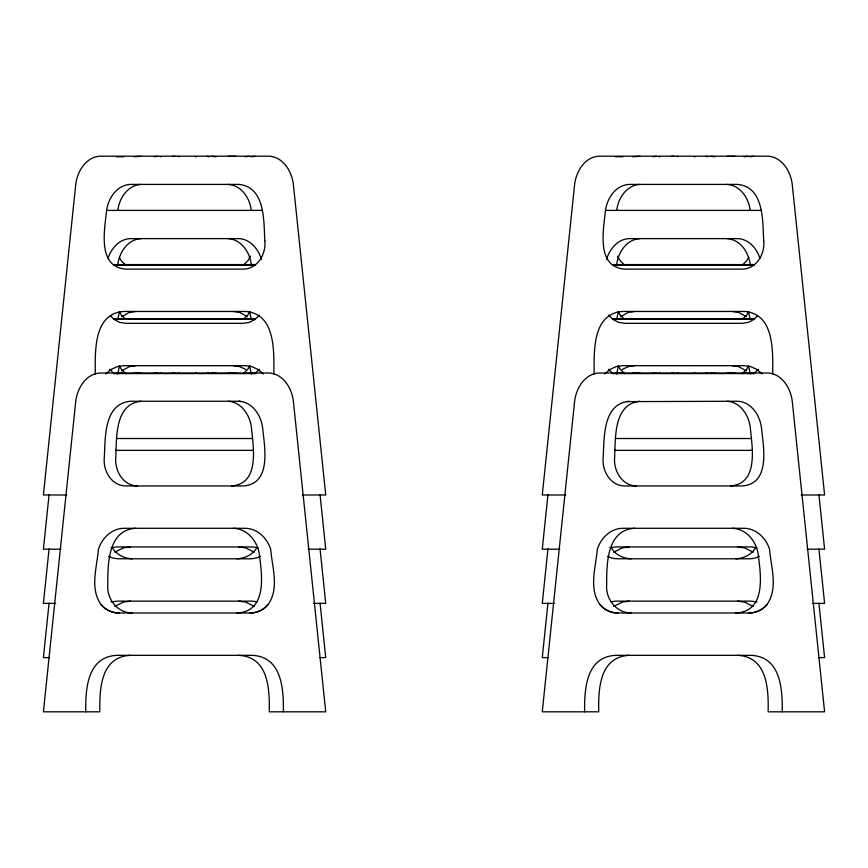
<?xml version="1.0" encoding="UTF-8"?>
<svg xmlns="http://www.w3.org/2000/svg" width="868" height="868" viewBox="0 0 868 868"><rect width="100%" height="100%" fill="white"/><g stroke="black" fill="none" stroke-linecap="round" stroke-linejoin="round"><path stroke-width="1.3" d="M273.832 374.021C273.897 352.332 276.067 313.771 245.59 311.471L123.538 311.471C93.06 313.771 95.23 352.332 95.296 374.021M772.704 374.021C772.77 352.332 774.94 313.771 744.462 311.471L622.41 311.471C591.933 313.771 594.103 352.332 594.168 374.021M85.748 711.814C85.476 688.986 87.158 656.718 116.92 655.34L252.208 655.34C281.97 656.718 283.652 688.986 283.38 711.814M584.62 711.814C584.348 688.986 586.03 656.718 615.792 655.34L751.08 655.34C780.842 656.718 782.524 688.986 782.252 711.814M49.085 494.63L43.4 549.194L60.923 549.194M49.085 548.836L43.4 603.401L55.693 603.401M49.085 603.043L43.4 657.608L49.422 657.608M547.958 494.63L542.272 549.194L559.795 549.194M547.958 548.836L542.272 603.401L554.565 603.401M547.958 603.043L542.272 657.608L548.294 657.608M117.918 210.219C119.176 198.088 127.932 185.09 141.039 184.417M117.712 265.641C118.742 253.12 127.433 239.34 141.039 238.624M117.918 318.632L119.6 311.493M117.712 374.054L119.6 365.699M616.79 210.219C618.049 198.088 626.805 185.09 639.911 184.417M616.584 265.641C617.615 253.12 626.305 239.34 639.911 238.624M616.79 318.632L618.472 311.493M616.584 374.054L618.472 365.699M108.077 258.425C111.082 248.541 119.22 239.091 130.157 238.624L238.971 238.624C250.407 239.101 258.501 249.29 261.507 259.554M606.493 259.554C609.499 249.29 617.593 239.101 629.029 238.624L737.843 238.624C748.78 239.091 756.918 248.541 759.923 258.425M250.483 256.168L247.792 260.856L243.181 265.337M249.81 311.547L247.792 315.062L244.103 318.643M249.81 365.754L247.792 369.269L243.181 373.75M748.683 257.34L746.664 260.856L742.053 265.337M748.683 311.547L746.664 315.062L742.975 318.643M748.683 365.754L746.664 369.269L742.053 373.75M267.952 604.725C279.637 588.688 272.129 567.26 270.675 549.227C267.214 538.236 257.579 528.59 245.59 528.297L123.538 528.297C111.549 528.59 101.914 538.236 98.453 549.227C96.999 567.26 89.491 588.688 101.176 604.725A23.425 23.295 0 0 0 119.133 612.992L249.995 612.992A23.425 23.317 0 0 0 267.952 604.725A23.425 23.295 0 0 1 249.995 612.992M766.824 604.725C778.509 588.688 771.001 567.26 769.547 549.227C766.086 538.236 756.451 528.59 744.462 528.297L622.41 528.297C610.421 528.59 600.786 538.236 597.325 549.227C595.871 567.26 588.363 588.688 600.048 604.725A23.425 23.295 0 0 0 618.005 612.992L748.867 612.992A23.425 23.317 0 0 0 766.824 604.725A23.425 23.295 0 0 1 748.867 612.992M256.841 547.599C252.848 554.609 244.819 558.515 236.91 558.786M755.713 547.599C751.721 554.609 743.692 558.515 735.782 558.786M259.467 315.062L254.91 319.543L249.42 322.364L243.387 323.33L125.741 323.33L119.708 322.364L114.218 319.543L110.572 315.952M254.91 373.75L259.467 369.269M757.428 315.952L753.782 319.543L748.292 322.364L742.259 323.33L624.613 323.33L618.58 322.364L613.09 319.543L608.533 315.062M753.782 373.75L758.339 369.269M121.563 316.744L129.386 312.437L135.744 311.471M121.563 370.951L129.386 366.643L135.744 365.678M620.436 316.744L628.258 312.437L634.616 311.471M105.722 373.945L111.104 369.464L117.169 366.643L123.538 365.678L245.59 365.678L251.959 366.643L258.024 369.464L263.405 373.945M604.595 373.945L609.976 369.464L616.041 366.643L622.41 365.678L744.462 365.678L750.831 366.643L756.896 369.464L762.278 373.945M114.771 552.211L123.408 547.892L130.45 546.927M114.771 606.417L123.408 602.099L130.45 601.133M613.643 552.211L622.28 547.892L629.322 546.927M613.643 606.417L622.28 602.099L629.322 601.133M622.215 369.464L628.258 366.643L634.616 365.678M141.039 401.255C114.261 404.065 116.768 438.698 115.748 457.718C114.554 470.781 123.267 485.765 137.513 485.95M639.911 401.255C613.134 404.065 615.64 438.698 614.62 457.718C613.426 470.781 622.139 485.765 636.385 485.95M629.029 401.255C602.262 404.065 604.367 438.6 603.151 457.718C601.795 470.727 610.388 485.787 624.613 485.95L742.259 485.95C770.437 483.845 763.601 447.801 761.659 429.486C760.65 416.553 751.992 402.025 737.843 401.255L626.837 401.624M231.615 485.95C259.749 483.867 253.402 447.931 251.612 429.486C250.765 416.586 242.205 402.003 228.089 401.255M730.487 485.95C758.621 483.867 752.274 447.931 750.484 429.486C749.637 416.586 741.077 402.003 726.961 401.255M135.744 528.297C107.708 529.957 107.762 564.406 107.806 584.761C106.536 598.855 117.571 613.123 132.218 612.992M634.616 528.297C606.58 529.957 606.634 564.406 606.678 584.761C605.408 598.855 616.443 613.123 631.09 612.992M236.91 612.992C266.66 611.69 262.331 576.851 259.554 556.529C258.686 542.674 248.02 528.688 233.383 528.297M735.782 612.992C765.533 611.69 761.203 576.851 758.426 556.529C757.558 542.674 746.903 528.688 732.256 528.297M111.039 547.73L116.92 546.927L252.208 546.927L258.089 547.73M111.039 601.936L116.92 601.133L252.208 601.133L256.906 601.784M609.911 547.73L615.792 546.927L751.08 546.927L756.961 547.73M130.45 655.34C100.655 656.718 99.364 689.083 99.863 711.814L43.4 711.814L75.755 401.255C77.23 388.419 85.758 373.956 99.863 373.012L269.264 373.012C283.369 373.956 291.898 388.419 293.373 401.255L325.728 711.814L269.264 711.814C269.764 689.083 268.472 656.718 238.678 655.34M611.094 601.784L615.792 601.133L751.08 601.133L756.961 601.936M629.322 655.34C599.528 656.718 598.236 689.083 598.736 711.814L542.272 711.814L574.627 401.255C576.102 388.419 584.631 373.956 598.736 373.012L768.137 373.012C782.242 373.956 790.77 388.419 792.245 401.255L824.6 711.814L768.137 711.814C768.636 689.083 767.345 656.718 737.55 655.34M141.007 156.316L133.856 156.75M157.379 156.316L154.189 156.75M172.623 156.316L174.88 156.316M178.276 156.316L179.112 156.75M207.235 156.316L208.928 156.75M211.749 156.316L216.11 156.75M228.121 156.316L236.031 156.316M248.736 156.316L245.318 156.75M255.149 156.316L250.906 156.75M639.879 156.316L632.729 156.75M656.251 156.316L653.061 156.75M671.496 156.316L673.752 156.316M677.149 156.316L677.984 156.75M706.107 156.316L707.8 156.75M710.621 156.316L714.982 156.75M726.993 156.316L734.903 156.316M747.608 156.316L744.191 156.75M754.021 156.316L749.778 156.75M106.645 210.392L262.483 210.392M605.517 210.392L761.355 210.392M113.817 264.599L255.311 264.599M612.689 264.599L754.183 264.599M113.892 264.632L255.235 264.632M612.765 264.632L754.108 264.632M113.979 265.163L255.149 265.163M612.851 265.163L754.021 265.163M113.817 318.806L255.311 318.806M612.689 318.806L754.183 318.806M113.958 318.892L255.149 318.936M612.83 318.892L754.021 318.936M116.464 373.142L123.82 373.142M133.846 373.142L141.007 373.142M154.178 373.142L157.379 373.142M160.2 373.142L161.025 373.142M172.623 373.142L174.88 373.142M178.276 373.142L179.112 373.142M195.376 373.142L196.201 373.142M207.235 373.142L208.928 373.142M211.749 373.142L216.121 373.142M228.121 373.142L236.031 373.142M245.308 373.142L248.736 373.142M250.917 373.142L255.149 373.142M615.336 373.142L622.692 373.142M632.718 373.142L639.879 373.142M653.051 373.142L656.251 373.142M659.072 373.142L659.897 373.142M671.496 373.142L673.752 373.142M677.149 373.142L677.984 373.142M694.248 373.142L695.084 373.142M706.107 373.142L707.8 373.142M710.621 373.142L714.993 373.142M726.993 373.142L734.903 373.142M744.18 373.142L747.608 373.142M749.789 373.142L754.021 373.142M113.979 373.587L255.149 373.587M612.851 373.587L754.021 373.587M238.971 401.255L130.157 401.255C103.39 404.065 105.495 438.6 104.279 457.718C102.923 470.727 111.516 485.787 125.741 485.95L243.387 485.95C271.565 483.845 264.729 447.801 262.787 429.486C261.778 416.553 253.12 402.025 238.971 401.255L241.163 401.624M116.92 438.514L252.208 438.514M615.792 438.514L751.08 438.514M66.76 494.988L43.4 494.988L75.755 184.417C77.23 171.593 85.758 157.13 99.863 156.186L269.264 156.186C283.369 157.13 291.898 171.593 293.373 184.417L325.728 494.988L302.368 494.988M565.632 494.988L542.272 494.988L574.627 184.417C576.102 171.593 584.631 157.13 598.736 156.186L768.137 156.186C782.242 157.13 790.77 171.593 792.245 184.417L824.6 494.988L801.24 494.988M308.205 549.194L325.728 549.194L320.042 494.63M807.077 549.194L824.6 549.194L818.915 494.63M313.435 603.401L325.728 603.401L320.042 548.836M812.307 603.401L824.6 603.401L818.915 548.836M319.706 657.608L325.728 657.608L320.042 603.043M818.578 657.608L824.6 657.608L818.915 603.043M737.55 546.927L744.592 547.892L753.229 552.211M737.55 601.133L744.592 602.099L753.229 606.417M238.678 546.927L245.72 547.892L254.357 552.211M238.678 601.133L245.72 602.099L254.357 606.417M631.09 558.786C623.181 558.515 615.152 554.609 611.159 547.599M132.218 558.786C124.308 558.515 116.279 554.609 112.287 547.599M732.256 311.471L738.614 312.437L746.437 316.744M732.256 365.678L738.614 366.643L746.437 370.951M233.383 311.471L239.742 312.437L247.564 316.744M233.383 365.678L239.742 366.643L245.785 369.464M726.961 184.417C740.068 185.09 748.824 198.088 750.082 210.219M726.961 238.624C740.567 239.34 749.258 253.12 750.288 265.641M228.089 184.417C241.196 185.09 249.951 198.088 251.21 210.219M228.089 238.624C241.695 239.34 250.385 253.12 251.416 265.641M624.819 265.337L620.208 260.856L617.517 256.168M623.897 318.643L620.208 315.062L618.19 311.547M624.819 373.75L620.208 369.269L618.19 365.754M125.947 265.337L121.336 260.856L119.317 257.34M125.025 318.643L121.336 315.062L119.317 311.547M125.947 373.75L121.336 369.269L119.317 365.754M608.533 369.269L613.09 373.75M109.661 369.269L114.218 373.75M748.4 311.493L750.082 318.632M748.4 365.699L750.288 374.054M249.528 311.493L251.21 318.632M249.528 365.699L251.416 374.054M695.073 156.75L694.248 156.75M659.886 156.75L659.072 156.75M622.681 156.75L615.336 156.75M196.201 156.75L195.376 156.75M161.014 156.75L160.2 156.75M123.809 156.75L116.464 156.75M253.391 450.134A23.425 23.295 0 0 1 249.995 450.373L119.133 450.373A23.425 23.317 0 0 1 115.726 450.134M752.263 450.134A23.425 23.295 0 0 1 748.867 450.373L618.005 450.373A23.425 23.317 0 0 1 614.609 450.134M260.498 556.345A23.425 23.295 0 0 1 249.995 558.786L119.133 558.786A23.425 23.317 0 0 1 108.619 556.345M759.37 556.345A23.425 23.295 0 0 1 748.867 558.786L618.005 558.786A23.425 23.317 0 0 1 607.491 556.345M119.133 612.992A23.425 23.317 0 0 1 101.176 604.725M618.005 612.992A23.425 23.317 0 0 1 600.048 604.725M264.849 240.892C266.205 253.89 257.612 268.961 243.387 269.123L125.741 269.123C97.563 267.018 104.399 230.975 106.341 212.66C107.35 199.727 116.008 185.199 130.157 184.417L238.971 184.417C265.738 187.228 263.633 221.774 264.849 240.892M763.721 240.892C765.077 253.89 756.484 268.961 742.259 269.123L624.613 269.123C596.435 267.018 603.271 230.975 605.213 212.66C606.222 199.727 614.88 185.199 629.029 184.417L737.843 184.417C764.61 187.228 762.505 221.774 763.721 240.892"/></g></svg>
